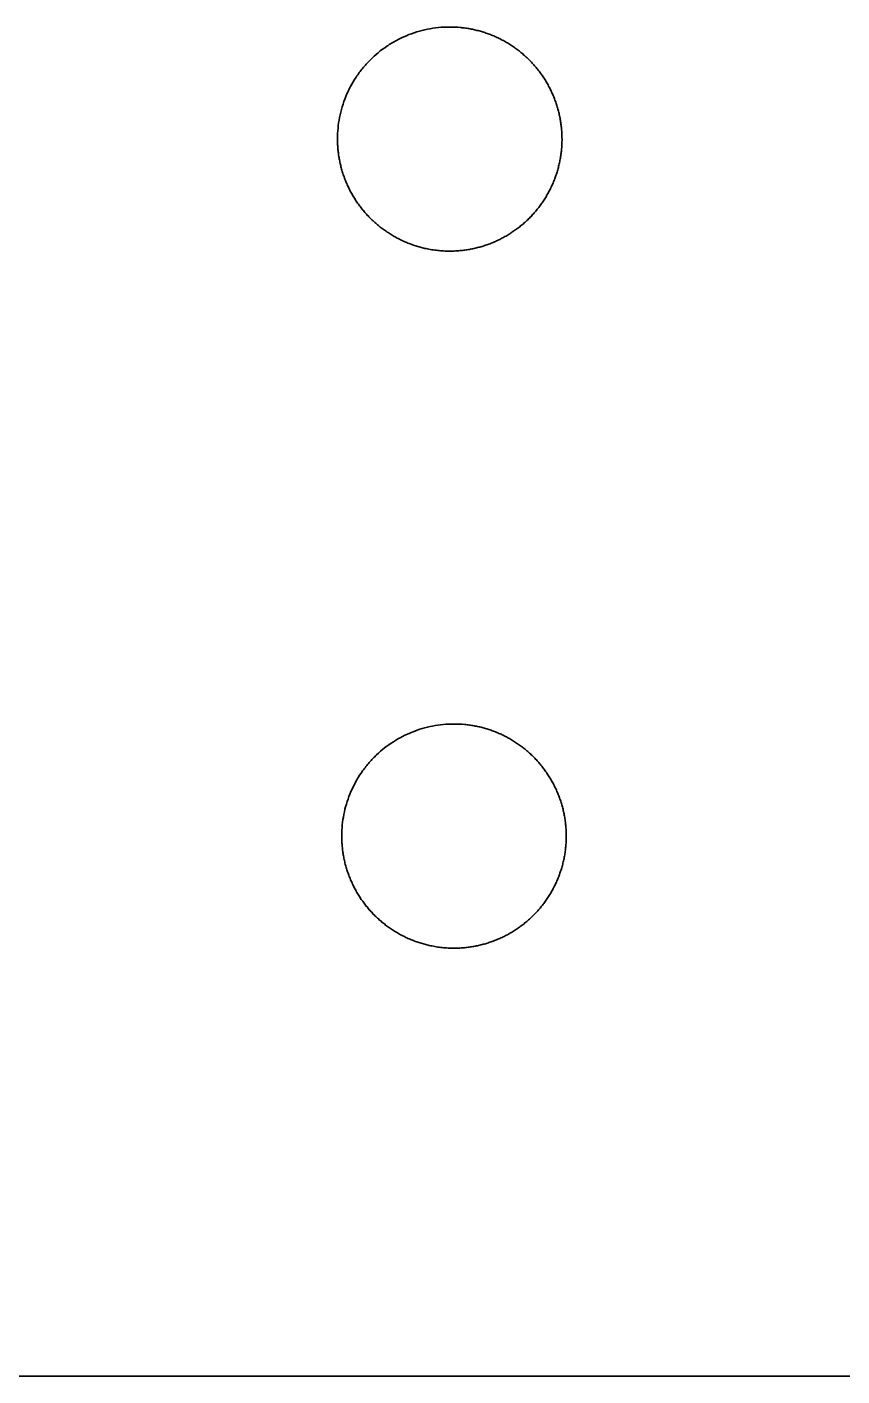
# Model space of a CAD drawing. Header units: millimetres. Extents: x 0 to 2561, y -987 to 790.
# Drawn here: x 412.6 to 546.9, y -968.1 to -745.9 of the extents above; entities that cross this region are included whole.
import ezdxf

# ---------------------------------------------------------------- set-up
doc = ezdxf.new("R2010")
doc.units = ezdxf.units.MM
doc.layers.add('Blocks', color=7, linetype='Continuous')
doc.layers.add('Blocks$Inner', color=7, linetype='Continuous', lineweight=25, true_color=0x007f00)
doc.layers.add('Blocks$Outline', color=7, linetype='Continuous', lineweight=35, true_color=0xff3f3f)

# ---------------------------------------------------------------- blocks, each defined once
blk = doc.blocks.new('Balcony Dining Bench Top')
at = {"layer": 'Blocks$Inner'}
blk.add_line((-375.29, -365.31), (-375.25, -365.31), dxfattribs=at)
for points, degree in [([(-171.51, 418.5), (-171.51, -116.08), (-171.51, -650.66)], 2), ([(-375.38, -365.31), (-375.35, -365.31), (-375.32, -365.31), (-375.29, -365.31)], 3), ([(-375.25, -365.31), (-375.23, -365.31), (-375.21, -365.31), (-375.19, -365.31)], 3), ([(-260.5, -364.6), (-260.46, -364.6), (-260.41, -364.6), (-260.37, -364.6)], 3), ([(-260.37, -364.6), (-260.35, -364.6), (-260.33, -364.6), (-260.3, -364.6)], 3)]:
    blk.add_open_spline(points, degree=degree, dxfattribs=at)
for points, knots in [([(-375.34, -328.31), (-375.51, -328.31), (-375.69, -328.31), (-376.12, -328.32), (-376.38, -328.34), (-376.9, -328.37), (-377.16, -328.4), (-377.68, -328.46), (-377.94, -328.49), (-378.45, -328.57), (-378.71, -328.62), (-379.22, -328.72), (-379.47, -328.78), (-379.97, -328.9), (-380.22, -328.97), (-380.72, -329.11), (-380.97, -329.19), (-381.46, -329.35), (-381.7, -329.44), (-382.18, -329.63), (-382.43, -329.73), (-382.9, -329.93), (-383.15, -330.05), (-383.61, -330.27), (-383.85, -330.39), (-384.3, -330.64), (-384.53, -330.77), (-384.98, -331.03), (-385.2, -331.17), (-385.63, -331.45), (-385.84, -331.6), (-386.27, -331.9), (-386.47, -332.06), (-386.88, -332.37), (-387.08, -332.54), (-387.48, -332.87), (-387.67, -333.05), (-388.05, -333.4), (-388.25, -333.58), (-388.61, -333.95), (-388.79, -334.15), (-389.14, -334.53), (-389.32, -334.73), (-389.65, -335.12), (-389.81, -335.33), (-390.13, -335.74), (-390.28, -335.95), (-390.58, -336.37), (-390.72, -336.58), (-391, -337.02), (-391.14, -337.24), (-391.4, -337.69), (-391.53, -337.92), (-391.77, -338.37), (-391.89, -338.61), (-392.11, -339.08), (-392.22, -339.32), (-392.42, -339.8), (-392.52, -340.05), (-392.7, -340.53), (-392.79, -340.77), (-392.95, -341.27), (-393.03, -341.51), (-393.17, -342.01), (-393.23, -342.26), (-393.35, -342.77), (-393.41, -343.02), (-393.51, -343.53), (-393.55, -343.79), (-393.63, -344.3), (-393.67, -344.56), (-393.69, -344.82)], [87.235182, 87.235182, 87.235182, 87.235182, 87.755941, 87.755941, 88.537078, 88.537078, 89.318215, 89.318215, 90.099349, 90.099349, 90.880483, 90.880483, 91.661618, 91.661618, 92.442752, 92.442752, 93.223886, 93.223886, 94.005021, 94.005021, 94.786155, 94.786155, 95.567289, 95.567289, 96.348142, 96.348142, 97.128994, 97.128994, 97.909846, 97.909846, 98.690698, 98.690698, 99.47155, 99.47155, 100.252402, 100.252402, 101.033254, 101.033254, 101.814107, 101.814107, 102.594538, 102.594538, 103.374969, 103.374969, 104.155401, 104.155401, 104.935832, 104.935832, 105.716263, 105.716263, 106.496695, 106.496695, 107.277126, 107.277126, 108.057557, 108.057557, 108.83766, 108.83766, 109.617762, 109.617762, 110.397865, 110.397865, 111.177967, 111.177967, 111.95807, 111.95807, 112.738172, 112.738172, 113.518275, 113.518275, 114.298377, 114.298377, 114.298377, 114.298377]), ([(-356.98, -348.79), (-356.94, -348.47), (-356.92, -348.14), (-356.9, -347.82), (-356.88, -347.5), (-356.87, -347.17), (-356.87, -346.85), (-356.87, -346.59), (-356.87, -346.32), (-356.88, -346.06), (-356.9, -345.81), (-356.91, -345.54), (-356.93, -345.29), (-356.95, -345.03), (-356.98, -344.77), (-357.01, -344.51), (-357.04, -344.25), (-357.08, -344), (-357.12, -343.74), (-357.17, -343.49), (-357.22, -343.23), (-357.27, -342.98), (-357.32, -342.73), (-357.38, -342.47), (-357.45, -342.22), (-357.51, -341.97), (-357.58, -341.72), (-357.65, -341.47), (-357.73, -341.22), (-357.81, -340.97), (-357.9, -340.72), (-357.98, -340.48), (-358.07, -340.23), (-358.17, -339.99), (-358.26, -339.75), (-358.37, -339.5), (-358.47, -339.27), (-358.58, -339.03), (-358.69, -338.79), (-358.8, -338.56), (-358.92, -338.33), (-359.04, -338.1), (-359.16, -337.88), (-359.29, -337.65), (-359.42, -337.42), (-359.55, -337.2), (-359.68, -336.98), (-359.82, -336.76), (-359.97, -336.55), (-360.11, -336.33), (-360.26, -336.12), (-360.41, -335.91), (-360.56, -335.7), (-360.73, -335.48), (-360.89, -335.28), (-361.05, -335.08), (-361.22, -334.87), (-361.39, -334.68), (-361.56, -334.48), (-361.73, -334.29), (-361.91, -334.1), (-362.09, -333.91), (-362.27, -333.73), (-362.46, -333.55), (-362.64, -333.37), (-362.83, -333.19), (-363.02, -333.02), (-363.21, -332.84), (-363.41, -332.68), (-363.61, -332.51), (-363.81, -332.35), (-364.01, -332.19), (-364.22, -332.03), (-364.43, -331.88), (-364.64, -331.72), (-364.85, -331.57), (-365.06, -331.43), (-365.29, -331.28), (-365.5, -331.14), (-365.72, -331.01), (-365.95, -330.87), (-366.18, -330.74), (-366.4, -330.61), (-366.63, -330.49), (-366.86, -330.37), (-367.09, -330.25), (-367.32, -330.13), (-367.56, -330.03), (-367.79, -329.92), (-368.03, -329.81), (-368.27, -329.71), (-368.51, -329.61), (-368.75, -329.52), (-368.99, -329.43), (-369.23, -329.34), (-369.48, -329.26), (-369.72, -329.18), (-369.97, -329.1), (-370.22, -329.03), (-370.47, -328.96), (-370.72, -328.89), (-370.98, -328.83), (-371.23, -328.77), (-371.48, -328.71), (-371.74, -328.66), (-372, -328.61), (-372.25, -328.56), (-372.51, -328.52), (-372.77, -328.49), (-373.02, -328.45), (-373.28, -328.42), (-373.54, -328.39), (-373.79, -328.37), (-374.05, -328.35), (-374.31, -328.34), (-374.57, -328.32), (-374.82, -328.31), (-375.08, -328.31), (-375.17, -328.31), (-375.26, -328.31), (-375.34, -328.31)], [56.134418, 56.134418, 56.134418, 56.134418, 57.105953, 57.105953, 57.105953, 58.080992, 58.080992, 58.080992, 58.866533, 58.866533, 58.866533, 59.647869, 59.647869, 59.647869, 60.426443, 60.426443, 60.426443, 61.203651, 61.203651, 61.203651, 61.980868, 61.980868, 61.980868, 62.759468, 62.759468, 62.759468, 63.540848, 63.540848, 63.540848, 64.326449, 64.326449, 64.326449, 65.112047, 65.112047, 65.112047, 65.893443, 65.893443, 65.893443, 66.672078, 66.672078, 66.672078, 67.449347, 67.449347, 67.449347, 68.226625, 68.226625, 68.226625, 69.005285, 69.005285, 69.005285, 69.78672, 69.78672, 69.78672, 70.572372, 70.572372, 70.572372, 71.358238, 71.358238, 71.358238, 72.1399, 72.1399, 72.1399, 72.918798, 72.918798, 72.918798, 73.696327, 73.696327, 73.696327, 74.47386, 74.47386, 74.47386, 75.25277, 75.25277, 75.25277, 76.034452, 76.034452, 76.034452, 76.820346, 76.820346, 76.820346, 77.606588, 77.606588, 77.606588, 78.388616, 78.388616, 78.388616, 79.167874, 79.167874, 79.167874, 79.945756, 79.945756, 79.945756, 80.723636, 80.723636, 80.723636, 81.502888, 81.502888, 81.502888, 82.284909, 82.284909, 82.284909, 83.071139, 83.071139, 83.071139, 83.857612, 83.857612, 83.857612, 84.639863, 84.639863, 84.639863, 85.419334, 85.419334, 85.419334, 86.197423, 86.197423, 86.197423, 86.975505, 86.975505, 86.975505, 87.235182, 87.235182, 87.235182, 87.235182]), ([(-260.53, -327.61), (-260.7, -327.61), (-260.87, -327.61), (-261.3, -327.62), (-261.56, -327.64), (-262.08, -327.67), (-262.35, -327.7), (-262.86, -327.76), (-263.12, -327.79), (-263.63, -327.87), (-263.89, -327.92), (-264.4, -328.02), (-264.65, -328.08), (-265.16, -328.21), (-265.41, -328.27), (-265.9, -328.42), (-266.15, -328.5), (-266.64, -328.66), (-266.88, -328.75), (-267.37, -328.94), (-267.61, -329.04), (-268.08, -329.24), (-268.33, -329.35), (-268.79, -329.58), (-269.03, -329.7), (-269.48, -329.95), (-269.71, -330.08), (-270.16, -330.34), (-270.38, -330.48), (-270.81, -330.76), (-271.02, -330.91), (-271.44, -331.21), (-271.65, -331.37), (-272.06, -331.69), (-272.26, -331.85), (-272.65, -332.19), (-272.85, -332.36), (-273.23, -332.71), (-273.42, -332.9), (-273.78, -333.27), (-273.97, -333.46), (-274.32, -333.84), (-274.49, -334.04), (-274.82, -334.44), (-274.98, -334.64), (-275.3, -335.05), (-275.45, -335.26), (-275.75, -335.69), (-275.89, -335.9), (-276.17, -336.34), (-276.31, -336.56), (-276.57, -337.01), (-276.7, -337.24), (-276.94, -337.7), (-277.06, -337.93), (-277.28, -338.4), (-277.39, -338.65), (-277.59, -339.12), (-277.69, -339.37), (-277.87, -339.85), (-277.95, -340.1), (-278.12, -340.59), (-278.19, -340.84), (-278.33, -341.34), (-278.4, -341.59), (-278.52, -342.09), (-278.57, -342.34), (-278.67, -342.85), (-278.71, -343.11), (-278.79, -343.62), (-278.82, -343.89), (-278.85, -344.15)], [87.27236, 87.27236, 87.27236, 87.27236, 87.792753, 87.792753, 88.573341, 88.573341, 89.35393, 89.35393, 90.134635, 90.134635, 90.915341, 90.915341, 91.696047, 91.696047, 92.476752, 92.476752, 93.257458, 93.257458, 94.038164, 94.038164, 94.818869, 94.818869, 95.599575, 95.599575, 96.380255, 96.380255, 97.160935, 97.160935, 97.941615, 97.941615, 98.722295, 98.722295, 99.502975, 99.502975, 100.283655, 100.283655, 101.064336, 101.064336, 101.845016, 101.845016, 102.625506, 102.625506, 103.405997, 103.405997, 104.186488, 104.186488, 104.966978, 104.966978, 105.747469, 105.747469, 106.527959, 106.527959, 107.30845, 107.30845, 108.08894, 108.08894, 108.869179, 108.869179, 109.649418, 109.649418, 110.429657, 110.429657, 111.209896, 111.209896, 111.990135, 111.990135, 112.770374, 112.770374, 113.550613, 113.550613, 114.330852, 114.330852, 114.330852, 114.330852]), ([(-242.12, -348.06), (-242.08, -347.74), (-242.06, -347.42), (-242.04, -347.09), (-242.02, -346.77), (-242.01, -346.44), (-242.01, -346.12), (-242.01, -345.86), (-242.02, -345.59), (-242.03, -345.33), (-242.04, -345.08), (-242.06, -344.81), (-242.08, -344.56), (-242.1, -344.3), (-242.13, -344.04), (-242.16, -343.78), (-242.19, -343.52), (-242.23, -343.27), (-242.27, -343.01), (-242.32, -342.76), (-242.36, -342.5), (-242.42, -342.25), (-242.47, -342), (-242.53, -341.74), (-242.6, -341.49), (-242.66, -341.24), (-242.73, -340.99), (-242.81, -340.74), (-242.88, -340.49), (-242.96, -340.24), (-243.05, -339.99), (-243.13, -339.75), (-243.23, -339.5), (-243.32, -339.26), (-243.42, -339.02), (-243.52, -338.77), (-243.63, -338.54), (-243.73, -338.3), (-243.84, -338.07), (-243.96, -337.84), (-244.08, -337.6), (-244.2, -337.37), (-244.32, -337.15), (-244.45, -336.92), (-244.58, -336.7), (-244.71, -336.48), (-244.85, -336.26), (-244.99, -336.04), (-245.13, -335.82), (-245.27, -335.61), (-245.42, -335.39), (-245.58, -335.18), (-245.73, -334.97), (-245.89, -334.76), (-246.05, -334.56), (-246.21, -334.36), (-246.38, -334.15), (-246.55, -333.95), (-246.72, -333.76), (-246.9, -333.56), (-247.08, -333.38), (-247.26, -333.19), (-247.44, -333), (-247.62, -332.82), (-247.81, -332.64), (-248, -332.47), (-248.19, -332.3), (-248.38, -332.12), (-248.58, -331.95), (-248.78, -331.79), (-248.98, -331.63), (-249.19, -331.47), (-249.39, -331.31), (-249.6, -331.16), (-249.81, -331), (-250.03, -330.86), (-250.24, -330.71), (-250.46, -330.56), (-250.68, -330.43), (-250.9, -330.29), (-251.13, -330.15), (-251.35, -330.02), (-251.58, -329.89), (-251.81, -329.77), (-252.04, -329.65), (-252.27, -329.53), (-252.5, -329.42), (-252.74, -329.31), (-252.97, -329.2), (-253.21, -329.1), (-253.45, -329), (-253.68, -328.9), (-253.93, -328.81), (-254.17, -328.72), (-254.41, -328.63), (-254.66, -328.55), (-254.9, -328.47), (-255.15, -328.39), (-255.4, -328.32), (-255.65, -328.25), (-255.9, -328.18), (-256.16, -328.12), (-256.41, -328.06), (-256.66, -328), (-256.92, -327.95), (-257.18, -327.9), (-257.43, -327.86), (-257.69, -327.82), (-257.95, -327.78), (-258.2, -327.74), (-258.46, -327.71), (-258.72, -327.69), (-258.98, -327.66), (-259.23, -327.65), (-259.49, -327.63), (-259.75, -327.62), (-260.01, -327.61), (-260.27, -327.61), (-260.35, -327.61), (-260.44, -327.6), (-260.53, -327.61)], [56.185514, 56.185514, 56.185514, 56.185514, 57.157471, 57.157471, 57.157471, 58.133093, 58.133093, 58.133093, 58.918488, 58.918488, 58.918488, 59.699674, 59.699674, 59.699674, 60.478092, 60.478092, 60.478092, 61.255138, 61.255138, 61.255138, 62.032186, 62.032186, 62.032186, 62.81061, 62.81061, 62.81061, 63.591806, 63.591806, 63.591806, 64.377214, 64.377214, 64.377214, 65.162622, 65.162622, 65.162622, 65.943821, 65.943821, 65.943821, 66.722252, 66.722252, 66.722252, 67.499312, 67.499312, 67.499312, 68.276373, 68.276373, 68.276373, 69.054809, 69.054809, 69.054809, 69.836017, 69.836017, 69.836017, 70.621436, 70.621436, 70.621436, 71.406906, 71.406906, 71.406906, 72.188167, 72.188167, 72.188167, 72.96666, 72.96666, 72.96666, 73.74378, 73.74378, 73.74378, 74.520902, 74.520902, 74.520902, 75.299398, 75.299398, 75.299398, 76.080665, 76.080665, 76.080665, 76.866142, 76.866142, 76.866142, 77.651749, 77.651749, 77.651749, 78.433146, 78.433146, 78.433146, 79.211775, 79.211775, 79.211775, 79.98903, 79.98903, 79.98903, 80.766286, 80.766286, 80.766286, 81.544917, 81.544917, 81.544917, 82.326318, 82.326318, 82.326318, 83.11193, 83.11193, 83.11193, 83.897706, 83.897706, 83.897706, 84.679271, 84.679271, 84.679271, 85.458066, 85.458066, 85.458066, 86.235487, 86.235487, 86.235487, 87.01291, 87.01291, 87.01291, 87.27236, 87.27236, 87.27236, 87.27236]), ([(-278.85, -344.15), (-278.86, -344.2), (-278.86, -344.25), (-278.93, -344.9), (-278.96, -345.51), (-278.95, -346.12)], [114.330852, 114.330852, 114.330852, 114.330852, 114.48131, 114.48131, 116.313241, 116.313241, 116.313241, 116.313241]), ([(-393.69, -344.82), (-393.7, -344.89), (-393.71, -344.96), (-393.77, -345.64), (-393.8, -346.25), (-393.8, -346.86)], [114.298377, 114.298377, 114.298377, 114.298377, 114.511141, 114.511141, 116.343259, 116.343259, 116.343259, 116.343259]), ([(-278.95, -346.12), (-278.95, -347.31), (-278.84, -348.47), (-278.51, -350.2), (-278.37, -350.78), (-278.04, -351.9), (-277.84, -352.45), (-277.2, -354.07), (-276.66, -355.11), (-275.39, -357.09), (-274.67, -358.01), (-273.47, -359.28), (-273.05, -359.68), (-272.17, -360.45), (-271.7, -360.82), (-270.27, -361.84), (-269.27, -362.42), (-267.68, -363.15), (-267.14, -363.37), (-266.03, -363.76), (-265.47, -363.93), (-263.77, -364.35), (-262.62, -364.52), (-261.14, -364.6), (-260.82, -364.6), (-260.5, -364.6)], [116.313241, 116.313241, 116.313241, 116.313241, 119.825994, 119.825994, 121.582371, 121.582371, 123.338748, 123.338748, 126.851502, 126.851502, 130.364256, 130.364256, 132.120633, 132.120633, 133.87701, 133.87701, 137.389764, 137.389764, 139.146141, 139.146141, 140.902518, 140.902518, 144.415272, 144.415272, 145.371574, 145.371574, 145.371574, 145.371574]), ([(-393.8, -346.86), (-393.8, -348.08), (-393.68, -349.29), (-393.37, -350.78), (-393.31, -351.08), (-393.16, -351.67), (-393.07, -351.96), (-392.81, -352.83), (-392.6, -353.4), (-392.14, -354.51), (-391.88, -355.05), (-391.45, -355.85), (-391.3, -356.12), (-390.99, -356.64), (-390.82, -356.9), (-389.97, -358.16), (-389.21, -359.08), (-387.93, -360.36), (-387.48, -360.76), (-386.77, -361.34), (-386.53, -361.53), (-386.04, -361.89), (-385.79, -362.06), (-384.54, -362.9), (-383.47, -363.46), (-381.8, -364.15), (-381.22, -364.36), (-380.06, -364.7), (-379.47, -364.85), (-377.74, -365.19), (-376.57, -365.3), (-375.38, -365.31)], [116.343259, 116.343259, 116.343259, 116.343259, 119.980622, 119.980622, 120.889963, 120.889963, 121.799304, 121.799304, 123.617985, 123.617985, 125.436667, 125.436667, 126.346008, 126.346008, 127.255348, 127.255348, 130.892711, 130.892711, 132.711393, 132.711393, 133.620734, 133.620734, 134.530074, 134.530074, 138.167437, 138.167437, 139.986119, 139.986119, 141.804801, 141.804801, 145.345546, 145.345546, 145.345546, 145.345546]), ([(-375.19, -365.31), (-374.93, -365.3), (-374.66, -365.3), (-374.41, -365.28), (-374.15, -365.27), (-373.89, -365.25), (-373.63, -365.23), (-373.37, -365.2), (-373.11, -365.17), (-372.86, -365.14), (-372.6, -365.1), (-372.35, -365.06), (-372.09, -365.02), (-371.84, -364.97), (-371.58, -364.92), (-371.33, -364.87), (-371.08, -364.81), (-370.83, -364.75), (-370.58, -364.68), (-370.33, -364.61), (-370.07, -364.54), (-369.83, -364.46), (-369.58, -364.39), (-369.33, -364.3), (-369.09, -364.21), (-368.84, -364.13), (-368.59, -364.03), (-368.35, -363.93), (-368.11, -363.83), (-367.87, -363.73), (-367.64, -363.62), (-367.4, -363.51), (-367.17, -363.4), (-366.94, -363.28), (-366.71, -363.16), (-366.48, -363.04), (-366.26, -362.91), (-366.03, -362.79), (-365.81, -362.65), (-365.59, -362.52), (-365.37, -362.38), (-365.15, -362.24), (-364.94, -362.09), (-364.73, -361.95), (-364.51, -361.79), (-364.3, -361.64), (-364.1, -361.48), (-363.89, -361.32), (-363.69, -361.16), (-363.49, -360.99), (-363.28, -360.82), (-363.09, -360.65), (-362.9, -360.48), (-362.7, -360.3), (-362.52, -360.12), (-362.33, -359.94), (-362.15, -359.75), (-361.97, -359.57), (-361.79, -359.38), (-361.62, -359.19), (-361.45, -358.99), (-361.28, -358.8), (-361.11, -358.6), (-360.95, -358.4), (-360.79, -358.2), (-360.63, -357.99), (-360.47, -357.78), (-360.32, -357.57), (-360.17, -357.36), (-360.02, -357.14), (-359.88, -356.93), (-359.73, -356.7), (-359.6, -356.48), (-359.46, -356.26), (-359.33, -356.03), (-359.2, -355.8), (-359.08, -355.58), (-358.95, -355.34), (-358.84, -355.11), (-358.72, -354.88), (-358.61, -354.65), (-358.5, -354.41), (-358.4, -354.17), (-358.3, -353.94), (-358.2, -353.7), (-358.1, -353.46), (-358.01, -353.21), (-357.93, -352.97), (-357.84, -352.72), (-357.76, -352.48), (-357.68, -352.23), (-357.61, -351.98), (-357.54, -351.73), (-357.47, -351.48), (-357.4, -351.23), (-357.34, -350.97), (-357.29, -350.71), (-357.22, -350.4), (-357.16, -350.07), (-357.11, -349.76), (-357.06, -349.44), (-357.01, -349.11), (-356.98, -348.79)], [29.196505, 29.196505, 29.196505, 29.196505, 29.982732, 29.982732, 29.982732, 30.764734, 30.764734, 30.764734, 31.543955, 31.543955, 31.543955, 32.321793, 32.321793, 32.321793, 33.099624, 33.099624, 33.099624, 33.878824, 33.878824, 33.878824, 34.660792, 34.660792, 34.660792, 35.446973, 35.446973, 35.446973, 36.232953, 36.232953, 36.232953, 37.014711, 37.014711, 37.014711, 37.79369, 37.79369, 37.79369, 38.571289, 38.571289, 38.571289, 39.348883, 39.348883, 39.348883, 40.127849, 40.127849, 40.127849, 40.909586, 40.909586, 40.909586, 41.695537, 41.695537, 41.695537, 42.481219, 42.481219, 42.481219, 43.262684, 43.262684, 43.262684, 44.041375, 44.041375, 44.041375, 44.818691, 44.818691, 44.818691, 45.596006, 45.596006, 45.596006, 46.374696, 46.374696, 46.374696, 47.15616, 47.15616, 47.15616, 47.941842, 47.941842, 47.941842, 48.727274, 48.727274, 48.727274, 49.508497, 49.508497, 49.508497, 50.286952, 50.286952, 50.286952, 51.064036, 51.064036, 51.064036, 51.841124, 51.841124, 51.841124, 52.619592, 52.619592, 52.619592, 53.400836, 53.400836, 53.400836, 54.186299, 54.186299, 54.186299, 55.161304, 55.161304, 55.161304, 56.134418, 56.134418, 56.134418, 56.134418]), ([(-260.3, -364.6), (-260.05, -364.6), (-259.78, -364.59), (-259.52, -364.58), (-259.26, -364.57), (-259, -364.55), (-258.74, -364.52), (-258.49, -364.5), (-258.23, -364.47), (-257.97, -364.43), (-257.72, -364.4), (-257.46, -364.36), (-257.21, -364.31), (-256.95, -364.27), (-256.7, -364.21), (-256.45, -364.16), (-256.2, -364.1), (-255.94, -364.04), (-255.69, -363.97), (-255.44, -363.9), (-255.19, -363.83), (-254.94, -363.75), (-254.7, -363.68), (-254.45, -363.59), (-254.2, -363.5), (-253.96, -363.41), (-253.71, -363.32), (-253.47, -363.22), (-253.23, -363.12), (-252.99, -363.02), (-252.76, -362.91), (-252.52, -362.8), (-252.29, -362.69), (-252.06, -362.57), (-251.83, -362.45), (-251.6, -362.33), (-251.38, -362.2), (-251.15, -362.07), (-250.93, -361.94), (-250.71, -361.8), (-250.49, -361.66), (-250.27, -361.52), (-250.06, -361.38), (-249.85, -361.23), (-249.63, -361.08), (-249.42, -360.92), (-249.22, -360.77), (-249.01, -360.6), (-248.81, -360.44), (-248.61, -360.27), (-248.4, -360.1), (-248.21, -359.93), (-248.02, -359.76), (-247.82, -359.58), (-247.64, -359.4), (-247.45, -359.22), (-247.27, -359.03), (-247.09, -358.84), (-246.91, -358.66), (-246.74, -358.47), (-246.57, -358.27), (-246.4, -358.08), (-246.23, -357.88), (-246.07, -357.67), (-245.91, -357.47), (-245.75, -357.27), (-245.6, -357.06), (-245.45, -356.85), (-245.29, -356.63), (-245.15, -356.42), (-245.01, -356.2), (-244.86, -355.98), (-244.73, -355.76), (-244.59, -355.54), (-244.46, -355.31), (-244.33, -355.08), (-244.21, -354.85), (-244.08, -354.62), (-243.97, -354.39), (-243.85, -354.16), (-243.74, -353.92), (-243.63, -353.69), (-243.53, -353.45), (-243.43, -353.21), (-243.33, -352.97), (-243.24, -352.73), (-243.14, -352.49), (-243.06, -352.24), (-242.97, -352), (-242.89, -351.75), (-242.82, -351.5), (-242.74, -351.26), (-242.67, -351), (-242.6, -350.75), (-242.54, -350.5), (-242.48, -350.24), (-242.42, -349.99), (-242.36, -349.67), (-242.3, -349.35), (-242.24, -349.03), (-242.19, -348.71), (-242.15, -348.38), (-242.12, -348.06)], [145.566014, 145.566014, 145.566014, 145.566014, 146.3518, 146.3518, 146.3518, 147.133369, 147.133369, 147.133369, 147.912164, 147.912164, 147.912164, 148.689581, 148.689581, 148.689581, 149.466996, 149.466996, 149.466996, 150.245785, 150.245785, 150.245785, 151.027344, 151.027344, 151.027344, 151.813116, 151.813116, 151.813116, 152.598796, 152.598796, 152.598796, 153.380262, 153.380262, 153.380262, 154.158955, 154.158955, 154.158955, 154.936273, 154.936273, 154.936273, 155.71359, 155.71359, 155.71359, 156.492282, 156.492282, 156.492282, 157.273746, 157.273746, 157.273746, 158.059425, 158.059425, 158.059425, 158.844977, 158.844977, 158.844977, 159.626317, 159.626317, 159.626317, 160.404887, 160.404887, 160.404887, 161.182082, 161.182082, 161.182082, 161.959279, 161.959279, 161.959279, 162.737851, 162.737851, 162.737851, 163.519196, 163.519196, 163.519196, 164.304755, 164.304755, 164.304755, 165.090201, 165.090201, 165.090201, 165.871437, 165.871437, 165.871437, 166.649904, 166.649904, 166.649904, 167.426998, 167.426998, 167.426998, 168.204094, 168.204094, 168.204094, 168.982565, 168.982565, 168.982565, 169.763809, 169.763809, 169.763809, 170.549267, 170.549267, 170.549267, 171.52488, 171.52488, 171.52488, 172.498754, 172.498754, 172.498754, 172.498754])]:
    blk.add_open_spline(points, degree=3, knots=knots, dxfattribs=at)
at = {"layer": 'Blocks$Outline'}
blk.add_lwpolyline([(-171.51, -628.67), (-171.51, 396.5)], dxfattribs=at)
for points, knots in [([(-375.25, -365.31), (-375.26, -365.31), (-375.28, -365.31), (-375.29, -365.31), (-375.32, -365.31), (-375.35, -365.31), (-375.38, -365.31), (-376.57, -365.3), (-377.74, -365.19), (-379.47, -364.85), (-380.06, -364.7), (-381.22, -364.36), (-381.8, -364.15), (-383.47, -363.46), (-384.54, -362.9), (-385.79, -362.06), (-386.04, -361.89), (-386.53, -361.53), (-386.77, -361.34), (-387.48, -360.76), (-387.93, -360.36), (-389.21, -359.08), (-389.97, -358.16), (-390.82, -356.9), (-390.99, -356.64), (-391.3, -356.12), (-391.45, -355.85), (-391.88, -355.05), (-392.14, -354.51), (-392.6, -353.4), (-392.81, -352.83), (-393.07, -351.96), (-393.16, -351.67), (-393.31, -351.08), (-393.37, -350.78), (-393.68, -349.29), (-393.8, -348.08), (-393.8, -346.86), (-393.8, -346.25), (-393.77, -345.64), (-393.71, -344.96), (-393.7, -344.89), (-393.69, -344.82), (-393.67, -344.56), (-393.63, -344.3), (-393.55, -343.79), (-393.51, -343.53), (-393.41, -343.02), (-393.35, -342.77), (-393.23, -342.26), (-393.17, -342.01), (-393.03, -341.51), (-392.95, -341.27), (-392.79, -340.77), (-392.7, -340.53), (-392.52, -340.05), (-392.42, -339.8), (-392.22, -339.32), (-392.11, -339.08), (-391.89, -338.61), (-391.77, -338.37), (-391.53, -337.92), (-391.4, -337.69), (-391.14, -337.24), (-391, -337.02), (-390.72, -336.58), (-390.58, -336.37), (-390.28, -335.95), (-390.13, -335.74), (-389.81, -335.33), (-389.65, -335.12), (-389.32, -334.73), (-389.14, -334.53), (-388.79, -334.15), (-388.61, -333.95), (-388.25, -333.58), (-388.05, -333.4), (-387.67, -333.05), (-387.48, -332.87), (-387.08, -332.54), (-386.88, -332.37), (-386.47, -332.06), (-386.27, -331.9), (-385.84, -331.6), (-385.63, -331.45), (-385.2, -331.17), (-384.98, -331.03), (-384.53, -330.77), (-384.3, -330.64), (-383.85, -330.39), (-383.61, -330.27), (-383.15, -330.05), (-382.9, -329.93), (-382.43, -329.73), (-382.18, -329.63), (-381.7, -329.44), (-381.46, -329.35), (-380.97, -329.19), (-380.72, -329.11), (-380.22, -328.97), (-379.97, -328.9), (-379.47, -328.78), (-379.22, -328.72), (-378.71, -328.62), (-378.45, -328.57), (-377.94, -328.49), (-377.68, -328.46), (-377.16, -328.4), (-376.9, -328.37), (-376.38, -328.34), (-376.12, -328.32), (-375.69, -328.31), (-375.51, -328.31), (-375.34, -328.31), (-375.26, -328.31), (-375.17, -328.31), (-375.08, -328.31), (-374.82, -328.31), (-374.57, -328.32), (-374.31, -328.34), (-374.05, -328.35), (-373.79, -328.37), (-373.54, -328.39), (-373.28, -328.42), (-373.02, -328.45), (-372.77, -328.49), (-372.51, -328.52), (-372.25, -328.56), (-372, -328.61), (-371.74, -328.66), (-371.48, -328.71), (-371.23, -328.77), (-370.98, -328.83), (-370.72, -328.89), (-370.47, -328.96), (-370.22, -329.03), (-369.97, -329.1), (-369.72, -329.18), (-369.48, -329.26), (-369.23, -329.34), (-368.99, -329.43), (-368.75, -329.52), (-368.51, -329.61), (-368.27, -329.71), (-368.03, -329.81), (-367.79, -329.92), (-367.56, -330.03), (-367.32, -330.13), (-367.09, -330.25), (-366.86, -330.37), (-366.63, -330.49), (-366.4, -330.61), (-366.18, -330.74), (-365.95, -330.87), (-365.72, -331.01), (-365.5, -331.14), (-365.29, -331.28), (-365.06, -331.43), (-364.85, -331.57), (-364.64, -331.72), (-364.43, -331.88), (-364.22, -332.03), (-364.01, -332.19), (-363.81, -332.35), (-363.61, -332.51), (-363.41, -332.68), (-363.21, -332.84), (-363.02, -333.02), (-362.83, -333.19), (-362.64, -333.37), (-362.46, -333.55), (-362.27, -333.73), (-362.09, -333.91), (-361.91, -334.1), (-361.73, -334.29), (-361.56, -334.48), (-361.39, -334.68), (-361.22, -334.87), (-361.05, -335.08), (-360.89, -335.28), (-360.73, -335.48), (-360.56, -335.7), (-360.41, -335.91), (-360.26, -336.12), (-360.11, -336.33), (-359.97, -336.55), (-359.82, -336.76), (-359.68, -336.98), (-359.55, -337.2), (-359.42, -337.42), (-359.29, -337.65), (-359.16, -337.88), (-359.04, -338.1), (-358.92, -338.33), (-358.8, -338.56), (-358.69, -338.79), (-358.58, -339.03), (-358.47, -339.27), (-358.37, -339.5), (-358.26, -339.75), (-358.17, -339.99), (-358.07, -340.23), (-357.98, -340.48), (-357.9, -340.72), (-357.81, -340.97), (-357.73, -341.22), (-357.65, -341.47), (-357.58, -341.72), (-357.51, -341.97), (-357.45, -342.22), (-357.38, -342.47), (-357.32, -342.73), (-357.27, -342.98), (-357.22, -343.23), (-357.17, -343.49), (-357.12, -343.74), (-357.08, -344), (-357.04, -344.25), (-357.01, -344.51), (-356.98, -344.77), (-356.95, -345.03), (-356.93, -345.29), (-356.91, -345.54), (-356.9, -345.81), (-356.88, -346.06), (-356.87, -346.32), (-356.87, -346.59), (-356.87, -346.85), (-356.87, -347.17), (-356.88, -347.5), (-356.9, -347.82), (-356.92, -348.14), (-356.94, -348.47), (-356.98, -348.79), (-357.01, -349.11), (-357.06, -349.44), (-357.11, -349.76), (-357.16, -350.07), (-357.22, -350.4), (-357.29, -350.71), (-357.34, -350.97), (-357.4, -351.23), (-357.47, -351.48), (-357.54, -351.73), (-357.61, -351.98), (-357.68, -352.23), (-357.76, -352.48), (-357.84, -352.72), (-357.93, -352.97), (-358.01, -353.21), (-358.1, -353.46), (-358.2, -353.7), (-358.3, -353.94), (-358.4, -354.17), (-358.5, -354.41), (-358.61, -354.65), (-358.72, -354.88), (-358.84, -355.11), (-358.95, -355.34), (-359.08, -355.58), (-359.2, -355.8), (-359.33, -356.03), (-359.46, -356.26), (-359.6, -356.48), (-359.73, -356.7), (-359.88, -356.93), (-360.02, -357.14), (-360.17, -357.36), (-360.32, -357.57), (-360.47, -357.78), (-360.63, -357.99), (-360.79, -358.2), (-360.95, -358.4), (-361.11, -358.6), (-361.28, -358.8), (-361.45, -358.99), (-361.62, -359.19), (-361.79, -359.38), (-361.97, -359.57), (-362.15, -359.75), (-362.33, -359.94), (-362.52, -360.12), (-362.7, -360.3), (-362.9, -360.48), (-363.09, -360.65), (-363.28, -360.82), (-363.49, -360.99), (-363.69, -361.16), (-363.89, -361.32), (-364.1, -361.48), (-364.3, -361.64), (-364.51, -361.79), (-364.73, -361.95), (-364.94, -362.09), (-365.15, -362.24), (-365.37, -362.38), (-365.59, -362.52), (-365.81, -362.65), (-366.03, -362.79), (-366.26, -362.91), (-366.48, -363.04), (-366.71, -363.16), (-366.94, -363.28), (-367.17, -363.4), (-367.4, -363.51), (-367.64, -363.62), (-367.87, -363.73), (-368.11, -363.83), (-368.35, -363.93), (-368.59, -364.03), (-368.84, -364.13), (-369.09, -364.21), (-369.33, -364.3), (-369.58, -364.39), (-369.83, -364.46), (-370.07, -364.54), (-370.33, -364.61), (-370.58, -364.68), (-370.83, -364.75), (-371.08, -364.81), (-371.33, -364.87), (-371.58, -364.92), (-371.84, -364.97), (-372.09, -365.02), (-372.35, -365.06), (-372.6, -365.1), (-372.86, -365.14), (-373.11, -365.17), (-373.37, -365.2), (-373.63, -365.23), (-373.89, -365.25), (-374.15, -365.27), (-374.41, -365.28), (-374.66, -365.3), (-374.93, -365.3), (-375.19, -365.31), (-375.21, -365.31), (-375.23, -365.31), (-375.25, -365.31)], [-145.475541, -145.475541, -145.475541, -145.475541, -145.442164, -145.442164, -145.442164, -145.345546, -145.345546, -145.345546, -141.804801, -141.804801, -139.986119, -139.986119, -138.167437, -138.167437, -134.530074, -134.530074, -133.620734, -133.620734, -132.711393, -132.711393, -130.892711, -130.892711, -127.255348, -127.255348, -126.346008, -126.346008, -125.436667, -125.436667, -123.617985, -123.617985, -121.799304, -121.799304, -120.889963, -120.889963, -119.980622, -119.980622, -116.343259, -116.343259, -116.343259, -114.511141, -114.511141, -114.298377, -114.298377, -114.298377, -113.518275, -113.518275, -112.738172, -112.738172, -111.95807, -111.95807, -111.177967, -111.177967, -110.397865, -110.397865, -109.617762, -109.617762, -108.83766, -108.83766, -108.057557, -108.057557, -107.277126, -107.277126, -106.496695, -106.496695, -105.716263, -105.716263, -104.935832, -104.935832, -104.155401, -104.155401, -103.374969, -103.374969, -102.594538, -102.594538, -101.814107, -101.814107, -101.033254, -101.033254, -100.252402, -100.252402, -99.47155, -99.47155, -98.690698, -98.690698, -97.909846, -97.909846, -97.128994, -97.128994, -96.348142, -96.348142, -95.567289, -95.567289, -94.786155, -94.786155, -94.005021, -94.005021, -93.223886, -93.223886, -92.442752, -92.442752, -91.661618, -91.661618, -90.880483, -90.880483, -90.099349, -90.099349, -89.318215, -89.318215, -88.537078, -88.537078, -87.755941, -87.755941, -87.235182, -87.235182, -87.235182, -86.975505, -86.975505, -86.975505, -86.197423, -86.197423, -86.197423, -85.419334, -85.419334, -85.419334, -84.639863, -84.639863, -84.639863, -83.857612, -83.857612, -83.857612, -83.071139, -83.071139, -83.071139, -82.284909, -82.284909, -82.284909, -81.502888, -81.502888, -81.502888, -80.723636, -80.723636, -80.723636, -79.945756, -79.945756, -79.945756, -79.167874, -79.167874, -79.167874, -78.388616, -78.388616, -78.388616, -77.606588, -77.606588, -77.606588, -76.820346, -76.820346, -76.820346, -76.034452, -76.034452, -76.034452, -75.25277, -75.25277, -75.25277, -74.47386, -74.47386, -74.47386, -73.696327, -73.696327, -73.696327, -72.918798, -72.918798, -72.918798, -72.1399, -72.1399, -72.1399, -71.358238, -71.358238, -71.358238, -70.572372, -70.572372, -70.572372, -69.78672, -69.78672, -69.78672, -69.005285, -69.005285, -69.005285, -68.226625, -68.226625, -68.226625, -67.449347, -67.449347, -67.449347, -66.672078, -66.672078, -66.672078, -65.893443, -65.893443, -65.893443, -65.112047, -65.112047, -65.112047, -64.326449, -64.326449, -64.326449, -63.540848, -63.540848, -63.540848, -62.759468, -62.759468, -62.759468, -61.980868, -61.980868, -61.980868, -61.203651, -61.203651, -61.203651, -60.426443, -60.426443, -60.426443, -59.647869, -59.647869, -59.647869, -58.866533, -58.866533, -58.866533, -58.080992, -58.080992, -58.080992, -57.105953, -57.105953, -57.105953, -56.134418, -56.134418, -56.134418, -55.161304, -55.161304, -55.161304, -54.186299, -54.186299, -54.186299, -53.400836, -53.400836, -53.400836, -52.619592, -52.619592, -52.619592, -51.841124, -51.841124, -51.841124, -51.064036, -51.064036, -51.064036, -50.286952, -50.286952, -50.286952, -49.508497, -49.508497, -49.508497, -48.727274, -48.727274, -48.727274, -47.941842, -47.941842, -47.941842, -47.15616, -47.15616, -47.15616, -46.374696, -46.374696, -46.374696, -45.596006, -45.596006, -45.596006, -44.818691, -44.818691, -44.818691, -44.041375, -44.041375, -44.041375, -43.262684, -43.262684, -43.262684, -42.481219, -42.481219, -42.481219, -41.695537, -41.695537, -41.695537, -40.909586, -40.909586, -40.909586, -40.127849, -40.127849, -40.127849, -39.348883, -39.348883, -39.348883, -38.571289, -38.571289, -38.571289, -37.79369, -37.79369, -37.79369, -37.014711, -37.014711, -37.014711, -36.232953, -36.232953, -36.232953, -35.446973, -35.446973, -35.446973, -34.660792, -34.660792, -34.660792, -33.878824, -33.878824, -33.878824, -33.099624, -33.099624, -33.099624, -32.321793, -32.321793, -32.321793, -31.543955, -31.543955, -31.543955, -30.764734, -30.764734, -30.764734, -29.982732, -29.982732, -29.982732, -29.196505, -29.196505, -29.196505, -29.132124, -29.132124, -29.132124, -29.132124]), ([(-242.12, -348.06), (-242.15, -348.38), (-242.19, -348.71), (-242.24, -349.03), (-242.3, -349.35), (-242.36, -349.67), (-242.42, -349.99), (-242.48, -350.24), (-242.54, -350.5), (-242.6, -350.75), (-242.67, -351), (-242.74, -351.26), (-242.82, -351.5), (-242.89, -351.75), (-242.97, -352), (-243.06, -352.24), (-243.14, -352.49), (-243.24, -352.73), (-243.33, -352.97), (-243.43, -353.21), (-243.53, -353.45), (-243.63, -353.69), (-243.74, -353.92), (-243.85, -354.16), (-243.97, -354.39), (-244.08, -354.62), (-244.21, -354.85), (-244.33, -355.08), (-244.46, -355.31), (-244.59, -355.54), (-244.73, -355.76), (-244.86, -355.98), (-245.01, -356.2), (-245.15, -356.42), (-245.29, -356.63), (-245.45, -356.85), (-245.6, -357.06), (-245.75, -357.27), (-245.91, -357.47), (-246.07, -357.67), (-246.23, -357.88), (-246.4, -358.08), (-246.57, -358.27), (-246.74, -358.47), (-246.91, -358.66), (-247.09, -358.84), (-247.27, -359.03), (-247.45, -359.22), (-247.64, -359.4), (-247.82, -359.58), (-248.02, -359.76), (-248.21, -359.93), (-248.4, -360.1), (-248.61, -360.27), (-248.81, -360.44), (-249.01, -360.6), (-249.22, -360.77), (-249.42, -360.92), (-249.63, -361.08), (-249.85, -361.23), (-250.06, -361.38), (-250.27, -361.52), (-250.49, -361.66), (-250.71, -361.8), (-250.93, -361.94), (-251.15, -362.07), (-251.38, -362.2), (-251.6, -362.33), (-251.83, -362.45), (-252.06, -362.57), (-252.29, -362.69), (-252.52, -362.8), (-252.76, -362.91), (-252.99, -363.02), (-253.23, -363.12), (-253.47, -363.22), (-253.71, -363.32), (-253.96, -363.41), (-254.2, -363.5), (-254.45, -363.59), (-254.7, -363.68), (-254.94, -363.75), (-255.19, -363.83), (-255.44, -363.9), (-255.69, -363.97), (-255.94, -364.04), (-256.2, -364.1), (-256.45, -364.16), (-256.7, -364.21), (-256.95, -364.27), (-257.21, -364.31), (-257.46, -364.36), (-257.72, -364.4), (-257.97, -364.43), (-258.23, -364.47), (-258.49, -364.5), (-258.74, -364.52), (-259, -364.55), (-259.26, -364.57), (-259.52, -364.58), (-259.78, -364.59), (-260.05, -364.6), (-260.3, -364.6), (-260.33, -364.6), (-260.35, -364.6), (-260.37, -364.6), (-260.41, -364.6), (-260.46, -364.6), (-260.5, -364.6), (-260.82, -364.6), (-261.14, -364.6), (-262.62, -364.52), (-263.77, -364.35), (-265.47, -363.93), (-266.03, -363.76), (-267.14, -363.37), (-267.68, -363.15), (-269.27, -362.42), (-270.27, -361.84), (-271.7, -360.82), (-272.17, -360.45), (-273.05, -359.68), (-273.47, -359.28), (-274.67, -358.01), (-275.39, -357.09), (-276.66, -355.11), (-277.2, -354.07), (-277.84, -352.45), (-278.04, -351.9), (-278.37, -350.78), (-278.51, -350.2), (-278.84, -348.47), (-278.95, -347.31), (-278.95, -346.12), (-278.96, -345.51), (-278.93, -344.9), (-278.86, -344.25), (-278.86, -344.2), (-278.85, -344.15), (-278.82, -343.89), (-278.79, -343.62), (-278.71, -343.11), (-278.67, -342.85), (-278.57, -342.34), (-278.52, -342.09), (-278.4, -341.59), (-278.33, -341.34), (-278.19, -340.84), (-278.12, -340.59), (-277.95, -340.1), (-277.87, -339.85), (-277.69, -339.37), (-277.59, -339.12), (-277.39, -338.65), (-277.28, -338.4), (-277.06, -337.93), (-276.94, -337.7), (-276.7, -337.24), (-276.57, -337.01), (-276.31, -336.56), (-276.17, -336.34), (-275.89, -335.9), (-275.75, -335.69), (-275.45, -335.26), (-275.3, -335.05), (-274.98, -334.64), (-274.82, -334.44), (-274.49, -334.04), (-274.32, -333.84), (-273.97, -333.46), (-273.78, -333.27), (-273.42, -332.9), (-273.23, -332.71), (-272.85, -332.36), (-272.65, -332.19), (-272.26, -331.85), (-272.06, -331.69), (-271.65, -331.37), (-271.44, -331.21), (-271.02, -330.91), (-270.81, -330.76), (-270.38, -330.48), (-270.16, -330.34), (-269.71, -330.08), (-269.48, -329.95), (-269.03, -329.7), (-268.79, -329.58), (-268.33, -329.35), (-268.08, -329.24), (-267.61, -329.04), (-267.37, -328.94), (-266.88, -328.75), (-266.64, -328.66), (-266.15, -328.5), (-265.9, -328.42), (-265.41, -328.27), (-265.16, -328.21), (-264.65, -328.08), (-264.4, -328.02), (-263.89, -327.92), (-263.63, -327.87), (-263.12, -327.79), (-262.86, -327.76), (-262.35, -327.7), (-262.08, -327.67), (-261.56, -327.64), (-261.3, -327.62), (-260.87, -327.61), (-260.7, -327.61), (-260.53, -327.61), (-260.44, -327.6), (-260.35, -327.61), (-260.27, -327.61), (-260.01, -327.61), (-259.75, -327.62), (-259.49, -327.63), (-259.23, -327.65), (-258.98, -327.66), (-258.72, -327.69), (-258.46, -327.71), (-258.2, -327.74), (-257.95, -327.78), (-257.69, -327.82), (-257.43, -327.86), (-257.18, -327.9), (-256.92, -327.95), (-256.66, -328), (-256.41, -328.06), (-256.16, -328.12), (-255.9, -328.18), (-255.65, -328.25), (-255.4, -328.32), (-255.15, -328.39), (-254.9, -328.47), (-254.66, -328.55), (-254.41, -328.63), (-254.17, -328.72), (-253.93, -328.81), (-253.68, -328.9), (-253.45, -329), (-253.21, -329.1), (-252.97, -329.2), (-252.74, -329.31), (-252.5, -329.42), (-252.27, -329.53), (-252.04, -329.65), (-251.81, -329.77), (-251.58, -329.89), (-251.35, -330.02), (-251.13, -330.15), (-250.9, -330.29), (-250.68, -330.43), (-250.46, -330.56), (-250.24, -330.71), (-250.03, -330.86), (-249.81, -331), (-249.6, -331.16), (-249.39, -331.31), (-249.19, -331.47), (-248.98, -331.63), (-248.78, -331.79), (-248.58, -331.95), (-248.38, -332.12), (-248.19, -332.3), (-248, -332.47), (-247.81, -332.64), (-247.62, -332.82), (-247.44, -333), (-247.26, -333.19), (-247.08, -333.38), (-246.9, -333.56), (-246.72, -333.76), (-246.55, -333.95), (-246.38, -334.15), (-246.21, -334.36), (-246.05, -334.56), (-245.89, -334.76), (-245.73, -334.97), (-245.58, -335.18), (-245.42, -335.39), (-245.27, -335.61), (-245.13, -335.82), (-244.99, -336.04), (-244.85, -336.26), (-244.71, -336.48), (-244.58, -336.7), (-244.45, -336.92), (-244.32, -337.15), (-244.2, -337.37), (-244.08, -337.6), (-243.96, -337.84), (-243.84, -338.07), (-243.73, -338.3), (-243.63, -338.54), (-243.52, -338.77), (-243.42, -339.02), (-243.32, -339.26), (-243.23, -339.5), (-243.13, -339.75), (-243.05, -339.99), (-242.96, -340.24), (-242.88, -340.49), (-242.81, -340.74), (-242.73, -340.99), (-242.66, -341.24), (-242.6, -341.49), (-242.53, -341.74), (-242.47, -342), (-242.42, -342.25), (-242.36, -342.5), (-242.32, -342.76), (-242.27, -343.01), (-242.23, -343.27), (-242.19, -343.52), (-242.16, -343.78), (-242.13, -344.04), (-242.1, -344.3), (-242.08, -344.56), (-242.06, -344.81), (-242.04, -345.08), (-242.03, -345.33), (-242.02, -345.59), (-242.01, -345.86), (-242.01, -346.12), (-242.01, -346.44), (-242.02, -346.77), (-242.04, -347.09), (-242.06, -347.42), (-242.08, -347.74), (-242.12, -348.06)], [-172.498754, -172.498754, -172.498754, -172.498754, -171.52488, -171.52488, -171.52488, -170.549267, -170.549267, -170.549267, -169.763809, -169.763809, -169.763809, -168.982565, -168.982565, -168.982565, -168.204094, -168.204094, -168.204094, -167.426998, -167.426998, -167.426998, -166.649904, -166.649904, -166.649904, -165.871437, -165.871437, -165.871437, -165.090201, -165.090201, -165.090201, -164.304755, -164.304755, -164.304755, -163.519196, -163.519196, -163.519196, -162.737851, -162.737851, -162.737851, -161.959279, -161.959279, -161.959279, -161.182082, -161.182082, -161.182082, -160.404887, -160.404887, -160.404887, -159.626317, -159.626317, -159.626317, -158.844977, -158.844977, -158.844977, -158.059425, -158.059425, -158.059425, -157.273746, -157.273746, -157.273746, -156.492282, -156.492282, -156.492282, -155.71359, -155.71359, -155.71359, -154.936273, -154.936273, -154.936273, -154.158955, -154.158955, -154.158955, -153.380262, -153.380262, -153.380262, -152.598796, -152.598796, -152.598796, -151.813116, -151.813116, -151.813116, -151.027344, -151.027344, -151.027344, -150.245785, -150.245785, -150.245785, -149.466996, -149.466996, -149.466996, -148.689581, -148.689581, -148.689581, -147.912164, -147.912164, -147.912164, -147.133369, -147.133369, -147.133369, -146.3518, -146.3518, -146.3518, -145.566014, -145.566014, -145.566014, -145.501633, -145.501633, -145.501633, -145.371574, -145.371574, -145.371574, -144.415272, -144.415272, -140.902518, -140.902518, -139.146141, -139.146141, -137.389764, -137.389764, -133.87701, -133.87701, -132.120633, -132.120633, -130.364256, -130.364256, -126.851502, -126.851502, -123.338748, -123.338748, -121.582371, -121.582371, -119.825994, -119.825994, -116.313241, -116.313241, -116.313241, -114.48131, -114.48131, -114.330852, -114.330852, -114.330852, -113.550613, -113.550613, -112.770374, -112.770374, -111.990135, -111.990135, -111.209896, -111.209896, -110.429657, -110.429657, -109.649418, -109.649418, -108.869179, -108.869179, -108.08894, -108.08894, -107.30845, -107.30845, -106.527959, -106.527959, -105.747469, -105.747469, -104.966978, -104.966978, -104.186488, -104.186488, -103.405997, -103.405997, -102.625506, -102.625506, -101.845016, -101.845016, -101.064336, -101.064336, -100.283655, -100.283655, -99.502975, -99.502975, -98.722295, -98.722295, -97.941615, -97.941615, -97.160935, -97.160935, -96.380255, -96.380255, -95.599575, -95.599575, -94.818869, -94.818869, -94.038164, -94.038164, -93.257458, -93.257458, -92.476752, -92.476752, -91.696047, -91.696047, -90.915341, -90.915341, -90.134635, -90.134635, -89.35393, -89.35393, -88.573341, -88.573341, -87.792753, -87.792753, -87.27236, -87.27236, -87.27236, -87.01291, -87.01291, -87.01291, -86.235487, -86.235487, -86.235487, -85.458066, -85.458066, -85.458066, -84.679271, -84.679271, -84.679271, -83.897706, -83.897706, -83.897706, -83.11193, -83.11193, -83.11193, -82.326318, -82.326318, -82.326318, -81.544917, -81.544917, -81.544917, -80.766286, -80.766286, -80.766286, -79.98903, -79.98903, -79.98903, -79.211775, -79.211775, -79.211775, -78.433146, -78.433146, -78.433146, -77.651749, -77.651749, -77.651749, -76.866142, -76.866142, -76.866142, -76.080665, -76.080665, -76.080665, -75.299398, -75.299398, -75.299398, -74.520902, -74.520902, -74.520902, -73.74378, -73.74378, -73.74378, -72.96666, -72.96666, -72.96666, -72.188167, -72.188167, -72.188167, -71.406906, -71.406906, -71.406906, -70.621436, -70.621436, -70.621436, -69.836017, -69.836017, -69.836017, -69.054809, -69.054809, -69.054809, -68.276373, -68.276373, -68.276373, -67.499312, -67.499312, -67.499312, -66.722252, -66.722252, -66.722252, -65.943821, -65.943821, -65.943821, -65.162622, -65.162622, -65.162622, -64.377214, -64.377214, -64.377214, -63.591806, -63.591806, -63.591806, -62.81061, -62.81061, -62.81061, -62.032186, -62.032186, -62.032186, -61.255138, -61.255138, -61.255138, -60.478092, -60.478092, -60.478092, -59.699674, -59.699674, -59.699674, -58.918488, -58.918488, -58.918488, -58.133093, -58.133093, -58.133093, -57.157471, -57.157471, -57.157471, -56.185514, -56.185514, -56.185514, -56.185514])]:
    blk.add_open_spline(points, degree=3, knots=knots, dxfattribs=at)

msp = doc.modelspace()

# ---------------------------------------------------------------- block references
at = {"layer": 'Blocks', "rotation": 270.0000000000012}
msp.add_blockref('Balcony Dining Bench Top', (829.06, -1139.66), dxfattribs=at)

doc.saveas('drawing.dxf')
